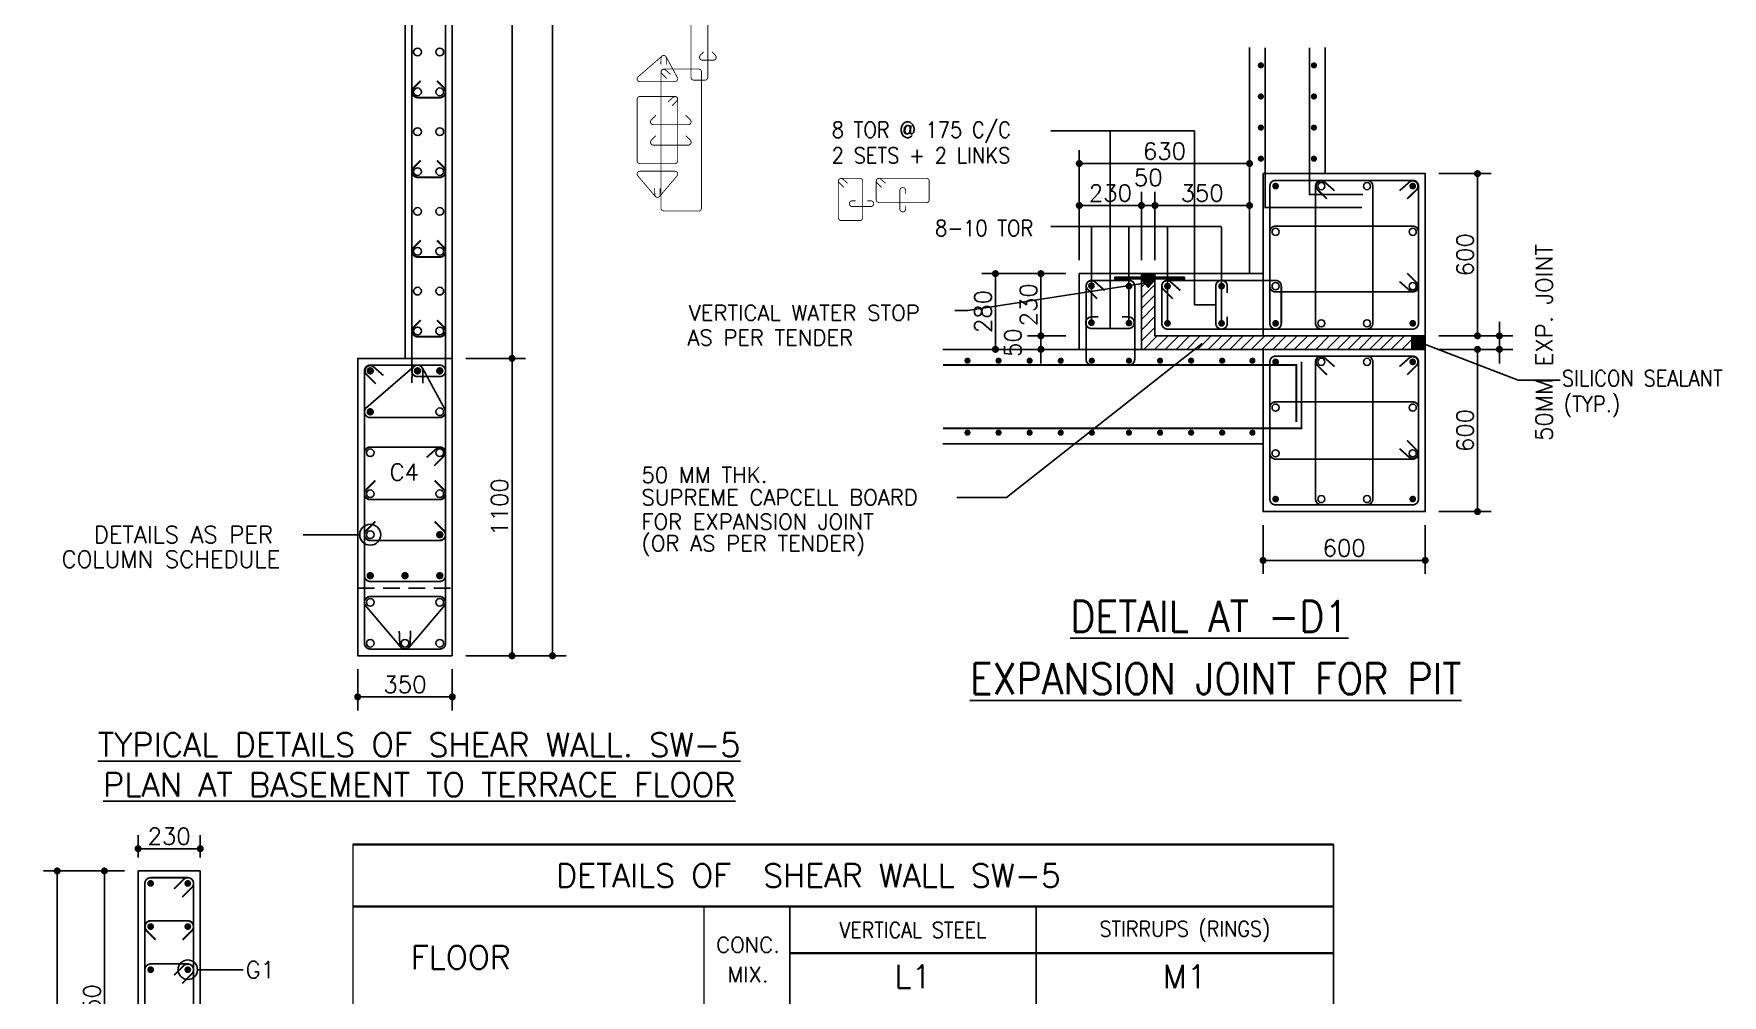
# Model space of a CAD drawing. Extents: x -200722 to 834823, y -494970 to 88783.
# Drawn here: x 248993 to 273983, y -146853 to -132631 of the extents above; entities that cross this region are included whole.
import ezdxf
from ezdxf.enums import TextEntityAlignment as Align

# ---------------------------------------------------------------- set-up
doc = ezdxf.new("R2010")
doc.units = 0
doc.header["$LTSCALE"] = 100
doc.header["$MEASUREMENT"] = 0
doc.header["$PDMODE"] = 34
doc.linetypes.add('HIDDEN', pattern=[0.375, 0.25, -0.125])
doc.linetypes.add('HIDDEN2', pattern=[0.1875, 0.125, -0.0625])
doc.layers.get('0').update_dxf_attribs({"linetype": 'CONTINUOUS'})
doc.layers.get('DEFPOINTS').update_dxf_attribs({"linetype": 'CONTINUOUS'})
for name, color, linetype in [('BEAM', 4, 'CONTINUOUS'), ('BEAMS', 4, 'HIDDEN2'), ('COL. SHED. STEEL.', 6, 'CONTINUOUS'), ('column', 240, 'CONTINUOUS'), ('F_FTG1', 11, 'CONTINUOUS'), ('NOTES100', 4, 'CONTINUOUS'), ('STEEL', 6, 'CONTINUOUS'), ('TEXT', 2, 'CONTINUOUS')]:
    doc.layers.add(name, color=color, linetype=linetype)
doc.layers.add('g-dim', color=6, linetype='CONTINUOUS', lineweight=9)
doc.styles.add('ROMANS', font='romans.shx')
doc.styles.get("Standard").update_dxf_attribs({"font": 'simplex.shx'})
doc.dimstyles.new('STANDARD$0', dxfattribs={"dimtxt": 2.5, "dimasz": 2.5, "dimexe": 2, "dimexo": 0.7, "dimgap": 0.9, "dimtad": 1, "dimdec": 0, "dimdsep": 46, "dimtxsty": 'ROMANS', "dimcen": 0.09, "dimclrd": 4, "dimclre": 4, "dimclrt": 3, "dimadec": 0, "dimazin": 0, "dimtfac": 1, "dimtdec": 0, "dimtmove": 0, "dimatfit": 3, "dimfxl": 1, "dimtolj": 1, "dimtzin": 0, "dimarcsym": 0})

# ---------------------------------------------------------------- blocks, each defined once
blk = doc.blocks.new('DOT')
at = {"color": 0, "linetype": 'ByBlock'}
blk.add_line((-0.5, 0), (-1, 0), dxfattribs=at)
at = {"color": 0, "linetype": 'ByBlock', "const_width": 0.5}
blk.add_lwpolyline([(-0.25, 0, 1), (0.25, 0, 1)], format="xyb", close=True, dxfattribs=at)
blk = doc.blocks.new('*D114')
at = {"layer": 'BEAM', "color": 0, "lineweight": -2, "transparency": 16777216}
for p, q in [((250337, -145015), (249838, -145015)), ((250038, -145119), (250038, -149111)), ((250337, -149215), (249838, -149215))]:
    blk.add_line(p, q, dxfattribs=at)
at = {"layer": 'DEFPOINTS', "color": 0, "lineweight": -3, "transparency": 16777216}
for p in [(250537, -145015, 3448), (250038, -149215), (250537, -149215)]:
    blk.add_point(p, dxfattribs=at)
at = {"layer": 'BEAM', "color": 0, "lineweight": -2, "transparency": 16777216, "xscale": 104, "yscale": 104, "zscale": 104}
for p, rotation in [((250038, -145015), 90), ((250038, -149215), 270)]:
    blk.add_blockref('DOT', p, dxfattribs=dict(at, rotation=rotation))
at = {"layer": 'BEAM', "color": 0, "transparency": 16777216, "insert": (249854, -147115), "char_height": 248, "attachment_point": 5, "rotation": 90}
blk.add_mtext('\\A1;1050', dxfattribs=at)
blk = doc.blocks.new('_DOT')
at = {"color": 0, "linetype": 'ByBlock'}
blk.add_line((-0.5, 0), (-1, 0), dxfattribs=at)
at = {"color": 0, "linetype": 'ByBlock', "const_width": 0.5}
blk.add_lwpolyline([(-0.25, 0, 1), (0.25, 0, 1)], format="xyb", close=True, dxfattribs=at)
blk = doc.blocks.new('*D116')
at = {"layer": 'BEAM', "color": 0, "lineweight": -2, "transparency": 16777216}
for p, q in [((250337, -145015), (249139, -145015)), ((249339, -165731), (249339, -145119)), ((250337, -165835), (249139, -165835))]:
    blk.add_line(p, q, dxfattribs=at)
at = {"layer": 'DEFPOINTS', "color": 0, "lineweight": -3, "transparency": 16777216}
for p in [(249339, -145015), (250537, -145015), (250537, -165835, 3448)]:
    blk.add_point(p, dxfattribs=at)
at = {"layer": 'BEAM', "color": 0, "lineweight": -2, "transparency": 16777216, "xscale": 104, "yscale": 104, "zscale": 104}
for p, rotation in [((249339, -145015), 90), ((249339, -165835), 270)]:
    blk.add_blockref('DOT', p, dxfattribs=dict(at, rotation=rotation))
at = {"layer": 'BEAM', "color": 0, "transparency": 16777216, "insert": (249155, -155425), "char_height": 248, "attachment_point": 5, "rotation": 90}
blk.add_mtext('\\A1;5205', dxfattribs=at)
blk = doc.blocks.new('*D117')
at = {"layer": 'BEAM', "color": 0, "lineweight": -2, "transparency": 16777216}
for p, q in [((255387, -137432), (256271, -137432)), ((256071, -141728), (256071, -137536)), ((255387, -141832), (256271, -141832))]:
    blk.add_line(p, q, dxfattribs=at)
at = {"layer": 'DEFPOINTS', "color": 0, "lineweight": -3, "transparency": 16777216}
for p in [(255187, -137432), (256071, -137432), (255187, -141832)]:
    blk.add_point(p, dxfattribs=at)
at = {"layer": 'BEAM', "color": 0, "lineweight": -2, "transparency": 16777216, "xscale": 104, "yscale": 104, "zscale": 104}
for p, rotation in [((256071, -137432), 90), ((256071, -141832), 270)]:
    blk.add_blockref('DOT', p, dxfattribs=dict(at, rotation=rotation))
at = {"layer": 'BEAM', "color": 0, "transparency": 16777216, "insert": (255887, -139632), "char_height": 248, "attachment_point": 5, "rotation": 90}
blk.add_mtext('\\A1;1100', dxfattribs=at)
blk = doc.blocks.new('*D118')
at = {"layer": 'BEAM', "color": 0, "lineweight": -2, "transparency": 16777216}
for p, q in [((253787, -142032), (253787, -142640)), ((255187, -142032), (255187, -142640)), ((253891, -142440), (255083, -142440))]:
    blk.add_line(p, q, dxfattribs=at)
at = {"layer": 'DEFPOINTS', "color": 0, "lineweight": -3, "transparency": 16777216}
for p in [(253787, -141832), (255187, -141832), (255187, -142440)]:
    blk.add_point(p, dxfattribs=at)
at = {"layer": 'BEAM', "color": 0, "lineweight": -2, "transparency": 16777216, "xscale": 104, "yscale": 104, "zscale": 104, "rotation": 180}
blk.add_blockref('DOT', (253787, -142440), dxfattribs=at)
at = {"layer": 'BEAM', "color": 0, "lineweight": -2, "transparency": 16777216, "xscale": 104, "yscale": 104, "zscale": 104}
blk.add_blockref('DOT', (255187, -142440), dxfattribs=at)
at = {"layer": 'BEAM', "color": 0, "transparency": 16777216, "insert": (254487, -142256), "char_height": 248, "attachment_point": 5}
blk.add_mtext('\\A1;350', dxfattribs=at)
blk = doc.blocks.new('*D119')
at = {"layer": 'BEAM', "color": 0, "lineweight": -2, "transparency": 16777216}
for p, q in [((255387, -122472), (256271, -122472)), ((256071, -122576), (256071, -137328)), ((255387, -137432), (256271, -137432))]:
    blk.add_line(p, q, dxfattribs=at)
at = {"layer": 'DEFPOINTS', "color": 0, "lineweight": -3, "transparency": 16777216}
for p in [(255187, -122472), (255187, -137432), (256071, -137432)]:
    blk.add_point(p, dxfattribs=at)
at = {"layer": 'BEAM', "color": 0, "lineweight": -2, "transparency": 16777216, "xscale": 104, "yscale": 104, "zscale": 104}
for p, rotation in [((256071, -122472), 90), ((256071, -137432), 270)]:
    blk.add_blockref('DOT', p, dxfattribs=dict(at, rotation=rotation))
at = {"layer": 'BEAM', "color": 0, "transparency": 16777216, "insert": (255887, -129952), "char_height": 248, "attachment_point": 5, "rotation": 90}
blk.add_mtext('\\A1;3740', dxfattribs=at)
blk = doc.blocks.new('*D122')
at = {"layer": 'BEAM', "color": 0, "lineweight": -2, "transparency": 16777216}
for p, q in [((255387, -121072), (256870, -121072)), ((256670, -141728), (256670, -121176)), ((255387, -141832), (256870, -141832))]:
    blk.add_line(p, q, dxfattribs=at)
at = {"layer": 'DEFPOINTS', "color": 0, "lineweight": -3, "transparency": 16777216}
for p in [(255187, -121072), (256670, -121072), (255187, -141832)]:
    blk.add_point(p, dxfattribs=at)
at = {"layer": 'BEAM', "color": 0, "lineweight": -2, "transparency": 16777216, "xscale": 104, "yscale": 104, "zscale": 104}
for p, rotation in [((256670, -121072), 90), ((256670, -141832), 270)]:
    blk.add_blockref('DOT', p, dxfattribs=dict(at, rotation=rotation))
at = {"layer": 'BEAM', "color": 0, "transparency": 16777216, "insert": (256486, -131452), "char_height": 248, "attachment_point": 5, "rotation": 90}
blk.add_mtext('\\A1;5190', dxfattribs=at)
blk = doc.blocks.new('*D123')
at = {"layer": 'BEAM', "color": 0, "lineweight": -2, "transparency": 16777216}
for p, q in [((250537, -144815), (250537, -144486)), ((251353, -144686), (250641, -144686)), ((251457, -144815), (251457, -144486))]:
    blk.add_line(p, q, dxfattribs=at)
at = {"layer": 'DEFPOINTS', "color": 0, "lineweight": -3, "transparency": 16777216}
for p in [(250537, -144686), (250537, -145015, 3448), (251457, -145015)]:
    blk.add_point(p, dxfattribs=at)
at = {"layer": 'BEAM', "color": 0, "lineweight": -2, "transparency": 16777216, "xscale": 104, "yscale": 104, "zscale": 104, "rotation": 180}
blk.add_blockref('DOT', (250537, -144686), dxfattribs=at)
at = {"layer": 'BEAM', "color": 0, "lineweight": -2, "transparency": 16777216, "xscale": 104, "yscale": 104, "zscale": 104}
blk.add_blockref('DOT', (251457, -144686), dxfattribs=at)
at = {"layer": 'BEAM', "color": 0, "transparency": 16777216, "insert": (250997, -144502), "char_height": 248, "attachment_point": 5}
blk.add_mtext('\\A1;230', dxfattribs=at)
blk = doc.blocks.new('*D1310')
at = {"layer": 'BEAM', "color": 0, "lineweight": -2, "transparency": 16777216}
for p, q in [((269787, -137299), (270561, -137299)), ((270361, -139595), (270361, -137403)), ((269787, -139699), (270561, -139699))]:
    blk.add_line(p, q, dxfattribs=at)
at = {"layer": 'DEFPOINTS', "color": 0, "lineweight": -3, "transparency": 16777216}
for p in [(269587, -137299, 7447), (270361, -137299), (269587, -139699, 7447)]:
    blk.add_point(p, dxfattribs=at)
at = {"layer": 'BEAM', "color": 0, "lineweight": -2, "transparency": 16777216, "xscale": 104, "yscale": 104, "zscale": 104}
for p, rotation in [((270361, -137299), 90), ((270361, -139699), 270)]:
    blk.add_blockref('DOT', p, dxfattribs=dict(at, rotation=rotation))
at = {"layer": 'BEAM', "color": 0, "transparency": 16777216, "insert": (270177, -138499), "char_height": 248, "attachment_point": 5, "rotation": 90}
blk.add_mtext('\\A1;600', dxfattribs=at)
blk = doc.blocks.new('*D1311')
at = {"layer": 'BEAM', "color": 0, "lineweight": -2, "transparency": 16777216}
for p, q in [((269787, -134699), (270561, -134699)), ((270361, -136995), (270361, -134803)), ((269787, -137099), (270561, -137099))]:
    blk.add_line(p, q, dxfattribs=at)
at = {"layer": 'DEFPOINTS', "color": 0, "lineweight": -3, "transparency": 16777216}
for p in [(269587, -134699, 7447), (270361, -134699), (269587, -137099, 7447)]:
    blk.add_point(p, dxfattribs=at)
at = {"layer": 'BEAM', "color": 0, "lineweight": -2, "transparency": 16777216, "xscale": 104, "yscale": 104, "zscale": 104}
for p, rotation in [((270361, -134699), 90), ((270361, -137099), 270)]:
    blk.add_blockref('DOT', p, dxfattribs=dict(at, rotation=rotation))
at = {"layer": 'BEAM', "color": 0, "transparency": 16777216, "insert": (270177, -135899), "char_height": 248, "attachment_point": 5, "rotation": 90}
blk.add_mtext('\\A1;600', dxfattribs=at)
blk = doc.blocks.new('*D1312')
at = {"layer": 'BEAM', "color": 0, "lineweight": -2, "transparency": 16777216}
for p, q in [((270685, -136995), (270685, -136891)), ((269787, -137099), (270885, -137099)), ((270685, -137299), (270685, -137099)), ((269787, -137299), (270885, -137299)), ((270685, -137403), (270685, -137507))]:
    blk.add_line(p, q, dxfattribs=at)
at = {"layer": 'DEFPOINTS', "color": 0, "lineweight": -3, "transparency": 16777216}
for p in [(269587, -137099, 7447), (270685, -137099), (269587, -137299, 7447)]:
    blk.add_point(p, dxfattribs=at)
at = {"layer": 'BEAM', "color": 0, "lineweight": -2, "transparency": 16777216, "xscale": 104, "yscale": 104, "zscale": 104}
for p, rotation in [((270685, -137099), 270), ((270685, -137299), 90)]:
    blk.add_blockref('DOT', p, dxfattribs=dict(at, rotation=rotation))
at = {"layer": 'BEAM', "color": 0, "transparency": 16777216, "insert": (271347, -137199), "char_height": 248, "attachment_point": 5, "rotation": 90}
blk.add_mtext('\\A1;50MM EXP. JOINT', dxfattribs=at)
blk = doc.blocks.new('*D1313')
at = {"layer": 'BEAM', "color": 0, "lineweight": -2, "transparency": 16777216}
for p, q in [((267187, -139899), (267187, -140621)), ((269587, -139899), (269587, -140621)), ((269483, -140421), (267291, -140421))]:
    blk.add_line(p, q, dxfattribs=at)
at = {"layer": 'DEFPOINTS', "color": 0, "lineweight": -3, "transparency": 16777216}
for p in [(267187, -139699, 7447), (269587, -139699, 7447), (267187, -140421)]:
    blk.add_point(p, dxfattribs=at)
at = {"layer": 'BEAM', "color": 0, "lineweight": -2, "transparency": 16777216, "xscale": 104, "yscale": 104, "zscale": 104, "rotation": 180}
blk.add_blockref('DOT', (267187, -140421), dxfattribs=at)
at = {"layer": 'BEAM', "color": 0, "lineweight": -2, "transparency": 16777216, "xscale": 104, "yscale": 104, "zscale": 104}
blk.add_blockref('DOT', (269587, -140421), dxfattribs=at)
at = {"layer": 'BEAM', "color": 0, "transparency": 16777216, "insert": (268387, -140237), "char_height": 248, "attachment_point": 5}
blk.add_mtext('\\A1;600', dxfattribs=at)
blk = doc.blocks.new('*D1971')
at = {"layer": 'BEAM', "color": 0, "lineweight": -2, "transparency": 16777216}
for p, q in [((265283, -135171), (265179, -135171)), ((265387, -135979), (265387, -134971)), ((265587, -135171), (265387, -135171)), ((265587, -135979), (265587, -134971)), ((265691, -135171), (265795, -135171))]:
    blk.add_line(p, q, dxfattribs=at)
at = {"layer": 'DEFPOINTS', "color": 0, "lineweight": -3, "transparency": 16777216}
for p in [(265387, -135171), (265387, -136179, 7447), (265587, -136179, 7447)]:
    blk.add_point(p, dxfattribs=at)
at = {"layer": 'BEAM', "color": 0, "lineweight": -2, "transparency": 16777216, "xscale": 104, "yscale": 104, "zscale": 104}
blk.add_blockref('DOT', (265387, -135171), dxfattribs=at)
at = {"layer": 'BEAM', "color": 0, "lineweight": -2, "transparency": 16777216, "xscale": 104, "yscale": 104, "zscale": 104, "rotation": 180}
blk.add_blockref('DOT', (265587, -135171), dxfattribs=at)
at = {"layer": 'BEAM', "color": 0, "transparency": 16777216, "insert": (265487, -134757), "char_height": 248, "attachment_point": 5}
blk.add_mtext('\\A1;50', dxfattribs=at)
blk = doc.blocks.new('*D1972')
at = {"layer": 'BEAM', "color": 0, "lineweight": -2, "transparency": 16777216}
for p, q in [((264467, -135979), (264467, -134971)), ((265283, -135171), (264571, -135171)), ((265387, -135979), (265387, -134971))]:
    blk.add_line(p, q, dxfattribs=at)
at = {"layer": 'DEFPOINTS', "color": 0, "lineweight": -3, "transparency": 16777216}
for p in [(264467, -135171), (264467, -136179, 7447), (265387, -136179, 7447)]:
    blk.add_point(p, dxfattribs=at)
at = {"layer": 'BEAM', "color": 0, "lineweight": -2, "transparency": 16777216, "xscale": 104, "yscale": 104, "zscale": 104, "rotation": 180}
blk.add_blockref('DOT', (264467, -135171), dxfattribs=at)
at = {"layer": 'BEAM', "color": 0, "lineweight": -2, "transparency": 16777216, "xscale": 104, "yscale": 104, "zscale": 104}
blk.add_blockref('DOT', (265387, -135171), dxfattribs=at)
at = {"layer": 'BEAM', "color": 0, "transparency": 16777216, "insert": (264927, -134987), "char_height": 248, "attachment_point": 5}
blk.add_mtext('\\A1;230', dxfattribs=at)
blk = doc.blocks.new('*D1973')
at = {"layer": 'BEAM', "color": 0, "lineweight": -2, "transparency": 16777216}
for p, q in [((265587, -135979), (265587, -134971)), ((265691, -135171), (266883, -135171)), ((266987, -135979), (266987, -134971))]:
    blk.add_line(p, q, dxfattribs=at)
at = {"layer": 'DEFPOINTS', "color": 0, "lineweight": -3, "transparency": 16777216}
for p in [(266987, -135171), (265587, -136179, 14893), (266987, -136179, 8377)]:
    blk.add_point(p, dxfattribs=at)
at = {"layer": 'BEAM', "color": 0, "lineweight": -2, "transparency": 16777216, "xscale": 104, "yscale": 104, "zscale": 104, "rotation": 180}
blk.add_blockref('DOT', (265587, -135171), dxfattribs=at)
at = {"layer": 'BEAM', "color": 0, "lineweight": -2, "transparency": 16777216, "xscale": 104, "yscale": 104, "zscale": 104}
blk.add_blockref('DOT', (266987, -135171), dxfattribs=at)
at = {"layer": 'BEAM', "color": 0, "transparency": 16777216, "insert": (266287, -134987), "char_height": 248, "attachment_point": 5}
blk.add_mtext('\\A1;350', dxfattribs=at)
blk = doc.blocks.new('*D1974')
at = {"layer": 'BEAM', "color": 0, "lineweight": -2, "transparency": 16777216}
for p, q in [((264267, -136179), (263699, -136179)), ((263899, -136995), (263899, -136283)), ((264267, -137099), (263699, -137099))]:
    blk.add_line(p, q, dxfattribs=at)
at = {"layer": 'DEFPOINTS', "color": 0, "lineweight": -3, "transparency": 16777216}
for p in [(263899, -136179), (264467, -136179, 7447), (264467, -137099)]:
    blk.add_point(p, dxfattribs=at)
at = {"layer": 'BEAM', "color": 0, "lineweight": -2, "transparency": 16777216, "xscale": 104, "yscale": 104, "zscale": 104}
for p, rotation in [((263899, -136179), 90), ((263899, -137099), 270)]:
    blk.add_blockref('DOT', p, dxfattribs=dict(at, rotation=rotation))
at = {"layer": 'BEAM', "color": 0, "transparency": 16777216, "insert": (263715, -136639), "char_height": 248, "attachment_point": 5, "rotation": 90}
blk.add_mtext('\\A1;230', dxfattribs=at)
blk = doc.blocks.new('*D1985')
at = {"layer": 'BEAM', "color": 0, "lineweight": -2, "transparency": 16777216}
for p, q in [((263899, -136995), (263899, -136891)), ((264267, -137099), (263699, -137099)), ((263899, -137099), (263899, -137299)), ((264267, -137299), (263699, -137299)), ((263899, -137403), (263899, -137507))]:
    blk.add_line(p, q, dxfattribs=at)
at = {"layer": 'DEFPOINTS', "color": 0, "lineweight": -3, "transparency": 16777216}
for p in [(264467, -137099, 7447), (263899, -137299), (264467, -137299, 7447)]:
    blk.add_point(p, dxfattribs=at)
at = {"layer": 'BEAM', "color": 0, "lineweight": -2, "transparency": 16777216, "xscale": 104, "yscale": 104, "zscale": 104}
for p, rotation in [((263899, -137099), 270), ((263899, -137299), 90)]:
    blk.add_blockref('DOT', p, dxfattribs=dict(at, rotation=rotation))
at = {"layer": 'BEAM', "color": 0, "transparency": 16777216, "insert": (263485, -137199), "char_height": 248, "attachment_point": 5, "rotation": 90}
blk.add_mtext('\\A1;50', dxfattribs=at)
blk = doc.blocks.new('*D1986')
at = {"layer": 'BEAM', "color": 0, "lineweight": -2, "transparency": 16777216}
for p, q in [((264267, -136179), (263026, -136179)), ((263226, -137195), (263226, -136283)), ((264267, -137299), (263026, -137299))]:
    blk.add_line(p, q, dxfattribs=at)
at = {"layer": 'DEFPOINTS', "color": 0, "lineweight": -3, "transparency": 16777216}
for p in [(263226, -136179), (264467, -136179, 14893), (264467, -137299, 7447)]:
    blk.add_point(p, dxfattribs=at)
at = {"layer": 'BEAM', "color": 0, "lineweight": -2, "transparency": 16777216, "xscale": 104, "yscale": 104, "zscale": 104}
for p, rotation in [((263226, -136179), 90), ((263226, -137299), 270)]:
    blk.add_blockref('DOT', p, dxfattribs=dict(at, rotation=rotation))
at = {"layer": 'BEAM', "color": 0, "transparency": 16777216, "insert": (263042, -136739), "char_height": 248, "attachment_point": 5, "rotation": 90}
blk.add_mtext('\\A1;280', dxfattribs=at)
blk = doc.blocks.new('*D1987')
at = {"layer": 'BEAM', "color": 0, "lineweight": -2, "transparency": 16777216}
for p, q in [((264467, -135059), (264467, -134350)), ((266987, -135059), (266987, -134350)), ((264571, -134550), (266883, -134550))]:
    blk.add_line(p, q, dxfattribs=at)
at = {"layer": 'DEFPOINTS', "color": 0, "lineweight": -3, "transparency": 16777216}
for p in [(266987, -134550), (264467, -135259, 7447), (266987, -135259)]:
    blk.add_point(p, dxfattribs=at)
at = {"layer": 'BEAM', "color": 0, "lineweight": -2, "transparency": 16777216, "xscale": 104, "yscale": 104, "zscale": 104, "rotation": 180}
blk.add_blockref('DOT', (264467, -134550), dxfattribs=at)
at = {"layer": 'BEAM', "color": 0, "lineweight": -2, "transparency": 16777216, "xscale": 104, "yscale": 104, "zscale": 104}
blk.add_blockref('DOT', (266987, -134550), dxfattribs=at)
at = {"layer": 'BEAM', "color": 0, "transparency": 16777216, "insert": (265727, -134366), "char_height": 248, "attachment_point": 5}
blk.add_mtext('\\A1;630', dxfattribs=at)

msp = doc.modelspace()

# ---------------------------------------------------------------- hatches: boundary and pattern name
at = {"layer": 'BEAMS', "linetype": 'Continuous', "true_color": 0x000000}
for points in [[(265387.4, -136179.1), (265387.4, -136232.4), (265487, -136349.8), (265587.4, -136232.4), (265587.4, -136179.1)], [(269387.4, -137099.1), (269387.4, -137299.1), (269587.4, -137299.1), (269587.4, -137099.1)]]:
    msp.add_hatch(color=18, dxfattribs=at).paths.add_polyline_path(points)
at = {"layer": 'BEAMS', "linetype": 'Continuous'}
h = msp.add_hatch(dxfattribs=at)
h.set_pattern_fill('ANSI31', color=8, scale=900, style=0)
h.set_pattern_definition([(45, (135697.47, 91427.23), (-79.549513, 79.549513), [])])
h.paths.add_polyline_path([(269387.4, -137299.1), (269387.4, -137099.1), (267187.4, -137099.1), (265587.4, -137099.1), (265587.4, -136265.5), (265487.4, -136379.1), (265387.4, -136265.1), (265387.4, -137299.1), (267187.4, -137299.1)])

# ---------------------------------------------------------------- linework, layer by layer
at = {"color": 1, "lineweight": -3, "ltscale": 0.4}
for p, q in [((265587.4, -136179.1, 7446.6), (265387.4, -136179.1, 7446.6)), ((269387.4, -137099.1), (269387.4, -137299.1)), ((269587.4, -137099.1), (269587.4, -137299.1))]:
    msp.add_line(p, q, dxfattribs=at)
at = {"color": 0, "linetype": 'HIDDEN', "ltscale": 10}
msp.add_line((253787.3, -140832), (255187.3, -140832), dxfattribs=at)
at = {"color": 18, "lineweight": 20, "true_color": 0x000000}
for p, q in [((253713.8, -144623.3), (253713.8, -152315.8)), ((258911.5, -145543.3), (258911.5, -152315.8))]:
    msp.add_line(p, q, dxfattribs=at)
at = {"color": 18, "lineweight": 35, "true_color": 0x000000}
for p, q in [((253713.8, -144623.3), (268231.1, -144623.3)), ((253713.8, -145543.3), (268231.1, -145543.3)), ((260181.1, -146233.3), (268231.1, -146233.3))]:
    msp.add_line(p, q, dxfattribs=at)
at = {"color": 18, "true_color": 0x000000}
for p, q in [((268231.1, -144623.3), (268231.1, -152315.8)), ((260181.1, -145543.3), (260181.1, -152315.8)), ((263831.1, -145543.3), (263831.1, -152315.8))]:
    msp.add_line(p, q, dxfattribs=at)
at = {"layer": 'BEAM', "color": 18, "true_color": 0x000000}
msp.add_lwpolyline([(251457.4, -145014.7), (250537.4, -145014.7), (250537.4, -165834.7), (251457.4, -165834.7), (251457.4, -145014.7)], dxfattribs=at)
at = {"layer": 'COL. SHED. STEEL.', "color": 140, "linetype": 'Continuous'}
for points, const_width in [([(258281.1, -132969.3), (257932.1, -133271, 0.6217139), (257965.8, -133339.4), (258480.8, -133339.4, 0.6217139), (258514.5, -133271), (258350.5, -132969.3, 0.5176004)], 12.5), ([(258189.6, -135034.7), (257932.1, -134731.7, -0.6217139), (257965.8, -134663.4), (258480.8, -134663.4, -0.6217139), (258514.5, -134731.7), (258257, -135034.7, -0.4933715)], 12.5), ([(254602.9, -137567.9), (253904.9, -138171.3, 0.6217139), (253972.3, -138308), (255002.2, -138308, 0.6217139), (255069.6, -138171.3), (254741.7, -137567.9, 0.5176004)], 25), ([(254419.8, -141698.6), (253904.9, -141092.7, -0.6217139), (253972.3, -140956), (255002.2, -140956, -0.6217139), (255069.6, -141092.7), (254554.7, -141698.6, -0.4933715)], 25), ([(251272.4, -146391.4), (250722.4, -146391.4, 0.4142136), (250637.4, -146476.4), (250637.4, -147753, 0.4142136), (250722.4, -147838), (251272.4, -147838, 0.4142136), (251357.4, -147753), (251357.4, -146476.4, 0.4142136)], 25)]:
    msp.add_lwpolyline(points, format="xyb", close=True, dxfattribs=dict(at, const_width=const_width))
for points, const_width in [([(258356.1, -133086), (258354.3, -132986.1, 0.9275277), (258277.2, -132988.2), (258273.1, -133084.6)], 12.5), ([(258263.6, -134916.7), (258261.8, -135016.6, -0.9275277), (258184.7, -135014.5), (258180.6, -134918.1)], 12.5), ([(254752.8, -137801.3), (254749.2, -137601.4, 0.9275277), (254595, -137605.6), (254586.9, -137798.5)], 25), ([(254567.8, -141462.6), (254564.2, -141662.5, -0.9275277), (254410, -141658.3), (254401.9, -141465.5)], 25), ([(251070.2, -146558.8), (251218.1, -146410.9, -0.9104106), (251337.8, -146530.6), (251189.9, -146678.5)], 25)]:
    msp.add_lwpolyline(points, format="xyb", dxfattribs=dict(at, const_width=const_width))
at = {"layer": 'COL. SHED. STEEL.', "color": 62, "linetype": 'Continuous', "const_width": 25}
msp.add_lwpolyline([(251272.4, -145114.7), (250722.4, -145114.7, 0.4142136), (250637.4, -145199.7), (250637.4, -165649.7, 0.4142137), (250722.4, -165734.7), (251272.4, -165734.7, 0.4142134), (251357.4, -165649.7), (251357.4, -145199.7, 0.4142136)], format="xyb", close=True, dxfattribs=at)
at = {"layer": 'COL. SHED. STEEL.', "color": 18, "linetype": 'Continuous', "true_color": 0x000000}
for points, const_width in [([(250722.4, -145114.7), (251272.4, -145114.7, -0.4142136), (251357.4, -145199.7), (251357.4, -149029.7, -0.4142136), (251272.4, -149114.7), (250722.4, -149114.7, -0.4142136), (250637.4, -149029.7), (250637.4, -145199.7, -0.4142136)], 25), ([(250747.4, -145199.7, -1), (250697.4, -145199.7, -1)], 50), ([(251247.4, -145199.7, 1), (251297.4, -145199.7, 1)], 50), ([(250747.4, -145838, -1), (250697.4, -145838, -1)], 50), ([(251247.4, -145838, 1), (251297.4, -145838, 1)], 50), ([(250747.4, -146476.4, -1), (250697.4, -146476.4, -1)], 50), ([(251247.4, -146476.4, 1), (251297.4, -146476.4, 1)], 50)]:
    msp.add_lwpolyline(points, format="xyb", close=True, dxfattribs=dict(at, const_width=const_width))
at = {"layer": 'COL. SHED. STEEL.', "color": 62, "linetype": 'Continuous', "const_width": 25}
msp.add_lwpolyline([(251070.2, -145282.1), (251218.1, -145134.2, -0.9104106), (251337.8, -145253.9), (251189.9, -145401.8)], format="xyb", dxfattribs=at)
at = {"layer": 'column', "color": 4, "linetype": 'Continuous'}
for points in [[(255187.3, -122471.9), (254487.3, -122471.9), (254487.3, -137432), (255187.3, -137432)], [(255187.3, -141832), (253787.3, -141832), (253787.3, -137432), (255187.3, -137432)]]:
    msp.add_lwpolyline(points, close=True, dxfattribs=at)
at = {"layer": 'F_FTG1', "color": 18, "ltscale": 0.4, "true_color": 0x000000}
for points in [[(266987.4, -136179.1), (266987.4, -132835.5)], [(268107.4, -132835.5), (268107.4, -134699.1), (267187.4, -134699.1)], [(267187.4, -134699.1), (269587.4, -134699.1), (269587.4, -137099.1), (267187.4, -137099.1), (267187.4, -134699.1)], [(267187.4, -137099.1), (265587.4, -137099.1), (265587.4, -136179.1), (267187.4, -136179.1), (267187.4, -137099.1)], [(262448.5, -138699.1), (267187.4, -138699.1), (267187.4, -137299.1), (262448.5, -137299.1)], [(267187.4, -137299.1), (269587.4, -137299.1), (269587.4, -139699.1), (267187.4, -139699.1), (267187.4, -137299.1)]]:
    msp.add_lwpolyline(points, dxfattribs=at)
at = {"layer": 'F_FTG1', "color": 18, "ltscale": 0.4, "true_color": 0x000000, "elevation": 7446.6}
msp.add_lwpolyline([(265387.4, -136179.1), (264467.4, -136179.1), (264467.4, -137299.1), (265387.4, -137299.1)], close=True, dxfattribs=at)
at = {"layer": 'g-dim', "color": 62, "lineweight": -2}
for points, const_width in [([(255002.3, -122201.9), (254672.3, -122201.9, 0.4142136), (254587.3, -122286.9), (254587.3, -137617, 0.4142136), (254672.3, -137702), (255002.3, -137702, 0.4142136), (255087.3, -137617), (255087.3, -122286.9, 0.4142136)], 25), ([(258927.3, -125565.9), (258762.3, -125565.9, 0.4142136), (258719.8, -125608.4), (258719.8, -133273.5, 0.4142136), (258762.3, -133316), (258927.3, -133316, 0.4142136), (258969.8, -133273.5), (258969.8, -125608.4, 0.4142136)], 12.5), ([(257965.8, -133557.4), (258480.8, -133557.4, -0.4142136), (258523.3, -133599.9), (258523.3, -134508.9, -0.4142136), (258480.8, -134551.4), (257965.8, -134551.4, -0.4142136), (257923.3, -134508.9), (257923.3, -133599.9, -0.4142136)], 12.5), ([(253972.3, -138744), (255002.3, -138744, -0.4142136), (255087.3, -138829), (255087.3, -140647, -0.4142136), (255002.3, -140732), (253972.3, -140732, -0.4142136), (253887.3, -140647), (253887.3, -138829, -0.4142136)], 25)]:
    msp.add_lwpolyline(points, format="xyb", close=True, dxfattribs=dict(at, const_width=const_width))
for points, const_width in [([(258439.2, -133695.3), (258510.2, -133625, 0.9275277), (258455.4, -133570.6), (258382.9, -133634.3)], 12.5), ([(254919.1, -139019.8), (255061.2, -138879.2, 0.9275277), (254951.6, -138770.5), (254806.5, -138897.9)], 25)]:
    msp.add_lwpolyline(points, format="xyb", dxfattribs=dict(at, const_width=const_width))
at = {"layer": 'NOTES100', "color": 18, "true_color": 0x000000, "elevation": 7446.6}
msp.add_lwpolyline([(266026.5, -136232.4), (265587.4, -136232.4), (265487, -136349.8), (265387.4, -136232.4), (264992.7, -136232.4), (264992.7, -136257.4), (265380.6, -136257.4), (265487.4, -136379.1), (265594.6, -136257.4), (266026.5, -136257.4), (266026.5, -136232.4)], dxfattribs=at)
at = {"layer": 'STEEL', "color": 140}
for points, const_width in [([(258909.4, -132897.8), (258858.6, -132948.6, 0.6681786), (258888.7, -133021.2), (259050.9, -133021.2, 0.6681786), (259081, -132948.6), (259030.2, -132897.8)], 14), ([(254719.2, -133327.9), (254617.7, -133429.5, 0.6681786), (254677.8, -133574.6), (255002.3, -133574.6, 0.6681786), (255062.4, -133429.5), (254960.8, -133327.9)], 28), ([(254719.2, -134507.2), (254617.7, -134608.8, 0.6681786), (254677.8, -134753.9), (255002.3, -134753.9, 0.6681786), (255062.4, -134608.8), (254960.8, -134507.2)], 28), ([(254719.2, -135686.4), (254617.7, -135788, 0.6681786), (254677.8, -135933.1), (255002.3, -135933.1, 0.6681786), (255062.4, -135788), (254960.8, -135686.4)], 28), ([(254719.2, -136865.7), (254617.7, -136967.3, 0.6681786), (254677.8, -137112.4), (255002.3, -137112.4, 0.6681786), (255062.4, -136967.3), (254960.8, -136865.7)], 28)]:
    msp.add_lwpolyline(points, format="xyb", dxfattribs=dict(at, const_width=const_width))
at = {"layer": 'STEEL', "color": 18, "true_color": 0x000000, "const_width": 25.4}
for points in [[(267219, -132835.5), (267219, -135202.5), (268650.2, -135202.5)], [(267875.8, -132835.5), (267875.8, -135008.3), (268668.4, -135008.3)], [(262448.5, -138467.5), (267758.1, -138467.5), (267758.1, -137478.7)], [(262448.5, -137530.7), (267679.3, -137530.7), (267679.3, -138372.6)]]:
    msp.add_lwpolyline(points, dxfattribs=at)
at = {"layer": 'STEEL', "color": 18, "true_color": 0x000000}
for points, const_width in [([(258317.8, -135252.3), (258832.8, -135252.3, 0.4142136), (258875.3, -135209.8), (258875.3, -133194.8, 0.4142136), (258832.8, -133152.3), (258317.8, -133152.3, 0.4142136), (258275.3, -133194.8), (258275.3, -135209.8, 0.4142136)], 12.5), ([(267177.7, -133098.1, 1), (267131.9, -133098.3, 1)], 45.7), ([(267917.1, -133098.1, -1), (267962.8, -133098.3, -1)], 45.7), ([(267177.7, -133558.1, 1), (267131.9, -133558.3, 1)], 45.7), ([(267917.1, -133558.1, -1), (267962.8, -133558.3, -1)], 45.7), ([(267177.7, -134018.1, 1), (267131.9, -134018.3, 1)], 45.7), ([(267917.1, -134018.1, -1), (267962.8, -134018.3, -1)], 45.7), ([(267177.7, -134478.1, 1), (267131.9, -134478.3, 1)], 45.7), ([(267917.1, -134478.1, -1), (267962.8, -134478.3, -1)], 45.7), ([(267372.4, -136999.1), (265772.4, -136999.1, -0.4142136), (265687.4, -136914.1), (265687.4, -136364.1, -0.4142136), (265772.4, -136279.1), (267372.4, -136279.1, -0.4142136), (267457.4, -136364.1), (267457.4, -136914.1, -0.4142136)], 25.4), ([(266597.4, -136364.1, 1), (266547.4, -136364.1, 1)], 50), ([(266597.4, -136914.1, 1), (266547.4, -136914.1, 1)], 50), ([(253972.3, -141732), (255002.3, -141732, 0.4142136), (255087.3, -141647), (255087.3, -137617, 0.4142136), (255002.3, -137532), (253972.3, -137532, 0.4142136), (253887.3, -137617), (253887.3, -141647, 0.4142136)], 25)]:
    msp.add_lwpolyline(points, format="xyb", close=True, dxfattribs=dict(at, const_width=const_width))
for points, const_width in [([(258359.4, -133290.3), (258288.4, -133219.9, -0.9275277), (258343.2, -133165.6), (258415.7, -133229.3)], 12.5), ([(266657.4, -136814.1), (266657.4, -136914.1, -0.4142136), (266572.4, -136999.1), (266572.4, -136999.1, -0.4142136), (266487.4, -136914.1), (266487.4, -136364.1, -0.4142136), (266572.4, -136279.1), (266572.4, -136279.1, -0.4142136), (266657.4, -136364.1), (266657.4, -136464.1)], 25.4), ([(254055.5, -137807.8), (253913.4, -137667.2, -0.9275277), (254023, -137558.5), (254168, -137685.9)], 25)]:
    msp.add_lwpolyline(points, format="xyb", dxfattribs=dict(at, const_width=const_width))
at = {"layer": 'STEEL', "color": 40}
for points in [[(258201.4, -133835, 14, 14, 0), (258133.9, -133902.5, 14, 14, 0.6681786), (258163.9, -133975.1, 14, 14, 0), (258678.9, -133975.1, 14, 14, 0.6681786), (258709, -133902.5, 14, 14, 0), (258641.5, -133835, 0, 0, 0)], [(258201.4, -134138, 14, 14, 0), (258133.9, -134205.5, 14, 14, 0.6681786), (258163.9, -134278.1, 14, 14, 0), (258678.9, -134278.1, 14, 14, 0.6681786), (258709, -134205.5, 14, 14, 0), (258641.5, -134138, 0, 0, 0)], [(254047.2, -139239.8, 28, 28, 0), (253912.2, -139374.9, 28, 28, 0.6681786), (253972.3, -139520, 28, 28, 0), (255002.3, -139520, 28, 28, 0.6681786), (255062.4, -139374.9, 28, 28, 0), (254927.3, -139239.8, 0, 0, 0)], [(254047.2, -139845.8, 28, 28, 0), (253912.2, -139980.9, 28, 28, 0.6681786), (253972.3, -140126, 28, 28, 0), (255002.3, -140126, 28, 28, 0.6681786), (255062.4, -139980.9, 28, 28, 0), (254927.3, -139845.8, 0, 0, 0)]]:
    msp.add_lwpolyline(points, format="xyseb", dxfattribs=at)
at = {"layer": 'STEEL', "color": 18, "true_color": 0x000000, "elevation": 7446.6}
for points, const_width in [([(261219, -134768.4), (260944, -134768.4, 0.4142136), (260901.5, -134810.9), (260901.5, -135351.7, 0.4142136), (260944, -135394.2), (261219, -135394.2, 0.4142136), (261261.5, -135351.7), (261261.5, -134810.9, 0.4142136)], 12.7), ([(262204, -135128.4), (261504, -135128.4, -0.4142136), (261461.5, -135085.9), (261461.5, -134810.9, -0.4142136), (261504, -134768.4), (262204, -134768.4, -0.4142136), (262246.5, -134810.9), (262246.5, -135085.9, -0.4142136)], 12.7), ([(265202.4, -136279.1), (264652.4, -136279.1, 0.4142136), (264567.4, -136364.1), (264567.4, -137445.7, 0.4142136), (264652.4, -137530.7), (265202.4, -137530.7, 0.4142136), (265287.4, -137445.7), (265287.4, -136364.1, 0.4142136)], 25.4), ([(264672, -136358.7, 1), (264622, -136358.7, 1)], 50), ([(265227.4, -136364.1, 1), (265177.4, -136364.1, 1)], 50), ([(265797.4, -136364.1, 1), (265747.4, -136364.1, 1)], 50), ([(264672, -136904.9, 1), (264622, -136904.9, 1)], 50), ([(265227.4, -136910.3, 1), (265177.4, -136910.3, 1)], 50), ([(265797.4, -136914.1, 1), (265747.4, -136914.1, 1)], 50), ([(262812.3, -137489.4, -1), (262812.4, -137443.7, -1)], 45.7), ([(263272.3, -137489.4, -1), (263272.4, -137443.7, -1)], 45.7), ([(263732.3, -137489.4, -1), (263732.4, -137443.7, -1)], 45.7), ([(264192.3, -137489.4, -1), (264192.4, -137443.7, -1)], 45.7), ([(264652.3, -137489.4, -1), (264652.4, -137443.7, -1)], 45.7), ([(265202.3, -137489.4, -1), (265202.4, -137443.7, -1)], 45.7), ([(265662.3, -137489.4, -1), (265662.4, -137443.7, -1)], 45.7), ([(266122.3, -137489.4, -1), (266122.4, -137443.7, -1)], 45.7), ([(266582.3, -137489.4, -1), (266582.4, -137443.7, -1)], 45.7), ([(267029.3, -137489.4, -1), (267029.4, -137443.7, -1)], 45.7), ([(262812.3, -138508.8, 1), (262812.4, -138554.5, 1)], 45.7), ([(263272.3, -138508.8, 1), (263272.4, -138554.5, 1)], 45.7), ([(263732.3, -138508.8, 1), (263732.4, -138554.5, 1)], 45.7), ([(264192.3, -138508.8, 1), (264192.4, -138554.5, 1)], 45.7), ([(264652.3, -138508.8, 1), (264652.4, -138554.5, 1)], 45.7), ([(265202.3, -138508.8, 1), (265202.4, -138554.5, 1)], 45.7), ([(265662.3, -138508.8, 1), (265662.4, -138554.5, 1)], 45.7), ([(266122.3, -138508.8, 1), (266122.4, -138554.5, 1)], 45.7), ([(266582.3, -138508.8, 1), (266582.4, -138554.5, 1)], 45.7), ([(267029.3, -138508.8, 1), (267029.4, -138554.5, 1)], 45.7)]:
    msp.add_lwpolyline(points, format="xyb", close=True, dxfattribs=dict(at, const_width=const_width))
for points, const_width in [([(260982.9, -134903.6), (260911.8, -134833.3, -0.9275277), (260966.6, -134779), (261039.1, -134842.6)], 12.7), ([(261542.7, -134903.8), (261471.7, -134833.4, -0.9275277), (261526.5, -134779.1), (261599, -134842.8)], 12.7), ([(261896.5, -135173.4), (261896.5, -135223.4, -0.4142136), (261854, -135265.9), (261854, -135265.9, -0.4142136), (261811.5, -135223.4), (261811.5, -134948.4, -0.4142136), (261854, -134905.9), (261854, -134905.9, -0.4142136), (261896.5, -134948.4), (261896.5, -134998.4)], 12.7), ([(261331.4, -135101.9), (261381.4, -135101.9, -0.4142136), (261423.9, -135144.4), (261423.9, -135144.4, -0.4142136), (261381.4, -135186.9), (261106.4, -135186.9, -0.4142136), (261063.9, -135144.4), (261063.9, -135144.4, -0.4142136), (261106.4, -135101.9), (261156.4, -135101.9)], 12.7), ([(264730.2, -136549.5), (264588.1, -136408.8, -0.9275277), (264697.7, -136300.2), (264842.7, -136427.6)], 25.4), ([(265849.9, -136549.8), (265707.9, -136409.1, -0.9275277), (265817.4, -136300.5), (265962.5, -136427.8)], 25.4), ([(265097, -136819.9), (265197, -136819.9, -0.4142136), (265282, -136904.9), (265282, -136904.9, -0.4142136), (265197, -136989.9), (264647, -136989.9, -0.4142136), (264562, -136904.9), (264562, -136904.9, -0.4142136), (264647, -136819.9), (264747, -136819.9)], 25.4)]:
    msp.add_lwpolyline(points, format="xyb", dxfattribs=dict(at, const_width=const_width))
at = {"layer": 'STEEL', "color": 8, "const_width": 25}
for points in [[(269402.4, -134799.1), (267372.4, -134799.1, 0.4142136), (267287.4, -134884.1), (267287.4, -136914.1, 0.4142136), (267372.4, -136999.1), (269402.4, -136999.1, 0.4142136), (269487.4, -136914.1), (269487.4, -134884.1, 0.4142136)], [(268725.7, -134799.1), (268049, -134799.1, 0.4142136), (267964, -134884.1), (267964, -136914.1, 0.4142136), (268049, -136999.1), (268725.7, -136999.1, 0.4142136), (268810.7, -136914.1), (268810.7, -134884.1, 0.4142136)], [(269402.4, -135475.7), (267372.4, -135475.7, 0.4142136), (267287.4, -135560.7), (267287.4, -136364.1, 0.4142136), (267372.4, -136449.1), (269402.4, -136449.1, 0.4142136), (269487.4, -136364.1), (269487.4, -135560.7, 0.4142136)], [(269402.4, -137399.1), (267372.4, -137399.1, 0.4142136), (267287.4, -137484.1), (267287.4, -139514.1, 0.4142136), (267372.4, -139599.1), (269402.4, -139599.1, 0.4142136), (269487.4, -139514.1), (269487.4, -137484.1, 0.4142136)], [(268725.7, -137399.1), (268049, -137399.1, 0.4142136), (267964, -137484.1), (267964, -139514.1, 0.4142136), (268049, -139599.1), (268725.7, -139599.1, 0.4142136), (268810.7, -139514.1), (268810.7, -137484.1, 0.4142136)], [(269402.4, -138075.8), (267372.4, -138075.8, 0.4142136), (267287.4, -138160.8), (267287.4, -138837.4, 0.4142136), (267372.4, -138922.4), (269402.4, -138922.4, 0.4142136), (269487.4, -138837.4), (269487.4, -138160.8, 0.4142136)]]:
    msp.add_lwpolyline(points, format="xyb", close=True, dxfattribs=at)
at = {"layer": 'STEEL', "color": 8, "ltscale": 0.4, "const_width": 50}
for points in [[(267347.4, -134884.1, 1), (267397.4, -134884.1, 1)], [(269377.4, -134884.1, 1), (269427.4, -134884.1, 1)], [(267347.4, -136914.1, 1), (267397.4, -136914.1, 1)], [(269377.4, -136914.1, 1), (269427.4, -136914.1, 1)], [(267347.4, -137484.1, 1), (267397.4, -137484.1, 1)], [(269377.4, -137484.1, 1), (269427.4, -137484.1, 1)], [(267347.4, -139514.1, 1), (267397.4, -139514.1, 1)], [(269377.4, -139514.1, 1), (269427.4, -139514.1, 1)]]:
    msp.add_lwpolyline(points, format="xyb", close=True, dxfattribs=at)
at = {"layer": 'STEEL', "color": 8, "const_width": 25}
for points in [[(268132.2, -135074.9), (267990.2, -134934.3, -0.9275277), (268099.8, -134825.6), (268244.8, -134953)], [(269319.2, -135074.9), (269461.3, -134934.3, 0.9275277), (269351.7, -134825.6), (269206.7, -134953)], [(269319.2, -136173.2), (269461.3, -136313.9, -0.9275277), (269351.7, -136422.5), (269206.7, -136295.2)], [(268132.2, -137675), (267990.2, -137534.3, -0.9275277), (268099.8, -137425.7), (268244.8, -137553)], [(269319.2, -137675), (269461.3, -137534.3, 0.9275277), (269351.7, -137425.7), (269206.7, -137553)], [(269319.2, -138646.6), (269461.3, -138787.2, -0.9275277), (269351.7, -138895.9), (269206.7, -138768.5)]]:
    msp.add_lwpolyline(points, format="xyb", dxfattribs=at)
at = {"layer": 'STEEL', "color": 18, "linetype": 'Continuous', "true_color": 0x000000, "const_width": 55}
for points in [[(253972.3, -137589.5, -1), (253972.3, -137644.5, -1)], [(254672.3, -137589.5, 1), (254672.3, -137644.5, 1)], [(255002.3, -137589.5, 1), (255002.3, -137644.5, 1)], [(253972.3, -138195.5, -1), (253972.3, -138250.5, -1)], [(255002.3, -140013.5, 1), (255002.3, -140068.5, 1)], [(253972.3, -140674.5, 1), (253972.3, -140619.5, 1)], [(254487.3, -140674.5, -1), (254487.3, -140619.5, -1)], [(255002.3, -140674.5, -1), (255002.3, -140619.5, -1)]]:
    msp.add_lwpolyline(points, format="xyb", close=True, dxfattribs=at)
at = {"layer": 'STEEL', "color": 140}
msp.add_lwpolyline([(250797.3, -146033.2, 28, 28, 0), (250662.3, -145898.2, 28, 28, -0.6681786), (250722.4, -145753, 28, 28, 0), (251272.4, -145753, 28, 28, -0.6681786), (251332.5, -145898.2, 28, 28, 0), (251197.4, -146033.2, 0, 0, 0)], format="xyseb", dxfattribs=at)
at = {"layer": 'STEEL', "color": 0}
for centre in [(254672.3, -132900), (255002.3, -132900), (254672.3, -133489.6), (255002.3, -133489.6), (254672.3, -134079.3), (255002.3, -134079.3), (254672.3, -134668.9), (255002.3, -134668.9), (254672.3, -135258.5), (255002.3, -135258.5), (254672.3, -135848.1), (255002.3, -135848.1), (254672.3, -136437.7), (255002.3, -136437.7), (254672.3, -137027.4), (255002.3, -137027.4), (255002.3, -138223), (253972.3, -138829), (255002.3, -138829), (253972.3, -139435), (255002.3, -139435), (253972.3, -140041), (253972.3, -141041), (255002.3, -141041), (253972.3, -141647), (254487.3, -141646.9), (255002.3, -141647)]:
    msp.add_circle(centre, 57, dxfattribs=at)
at = {"layer": 'STEEL', "color": 8, "ltscale": 0.4}
for centre in [(268049, -134884.1), (268725.7, -134884.1), (267372.4, -135560.7), (269402.4, -135560.7), (267372.4, -136364.1), (269402.4, -136364.1), (268049, -136914.1), (268725.7, -136914.1), (268049, -137484.1), (268725.7, -137484.1), (267372.4, -138160.8), (269402.4, -138160.8), (267372.4, -138837.4), (269402.4, -138837.4), (268049, -139514.1), (268725.7, -139514.1)]:
    msp.add_circle(centre, 52.9, dxfattribs=at)
at = {"layer": 'TEXT', "color": 18, "true_color": 0x000000}
for p, q in [((266172.2, -134067.7, 7446.6), (264043.6, -134067.7, 7446.6)), ((264922, -136989.9, 7446.6), (264922, -134067.7, 7446.6)), ((266172.2, -136639.1, 7446.6), (266172.2, -134067.7, 7446.6)), ((266572.4, -135483.2, 7446.6), (264043.6, -135483.2, 7446.6)), ((264647, -136904.9, 7446.6), (264647, -135483.2, 7446.6)), ((265202.4, -136910.3, 7446.6), (265202.4, -135488.7, 7446.6)), ((265772.4, -136914.1, 7446.6), (265772.4, -135492.4, 7446.6)), ((266572.4, -136914.1), (266572.4, -135492.4)), ((265434, -136318.2, 7446.6), (262818.1, -136724.7)), ((266487.4, -136639.1), (266172.2, -136639.1, 7446.6)), ((262818.1, -136724.7), (262625, -136724.7)), ((269490.2, -137186.1, -7446.6), (270962.1, -137755.4, -7446.6)), ((266286.4, -137211.1), (263391.8, -139489.8)), ((270962.1, -137755.4, -7446.6), (271582.4, -137755.4, -7446.6)), ((263391.8, -139489.8), (262652.6, -139489.8)), ((253817.2, -140041), (252980.7, -140041))]:
    msp.add_line(p, q, dxfattribs=at)
msp.add_lwpolyline([(251416.3, -146476.4), (252092.4, -146476.4)], dxfattribs=at)
for centre, radius in [((253972.3, -140041), 155), ((251272.4, -146476.4), 143.9)]:
    msp.add_circle(centre, radius, dxfattribs=at)

# ---------------------------------------------------------------- texts
at = {"layer": 'TEXT', "color": 18, "true_color": 0x000000, "style": 'ROMANS', "width": 0.9}
for s, height, p in [('8 TOR @ 175 C/C', 234, (260802.7, -134167.7)), ('2 SETS + 2 LINKS', 234, (260802.7, -134546.6)), ('8-10 TOR', 234, (262332.6, -135622.8)), ('SILICON SEALANT', 234, (271609.5, -137843.1, -7446.6)), ('(TYP.)', 234, (271636.1, -138225.2, -7446.6)), ('%%UDETAIL AT -D1', 460, (264334.4, -141479.9, -7446.6)), ('%%UEXPANSION JOINT FOR PIT', 460, (262848.2, -142400.4, -7446.6))]:
    msp.add_text(s, height=height, dxfattribs=at).set_placement(p)
at = {"layer": 'TEXT', "color": 18, "true_color": 0x000000, "style": 'ROMANS'}
for s, p in [('VERTICAL WATER STOP', (258687.5, -136873.3, -54354.2)), ('AS PER TENDER', (258666.7, -137239.8, -54354.2)), ('50 MM THK.', (257987.4, -139272.4)), ('SUPREME CAPCELL BOARD ', (257987.4, -139602.8)), ('FOR EXPANSION JOINT', (257987.4, -139964.5)), ('(OR AS PER TENDER)', (257987.4, -140283.6))]:
    msp.add_text(s, height=230, dxfattribs=at).set_placement(p)
at = {"layer": 'TEXT', "color": 18, "true_color": 0x000000, "width": 0.99}
for s, p in [('C4', (254258.4, -139115.1)), ('DETAILS AS PER', (249881.2, -140040)), ('COLUMN SCHEDULE', (249404.8, -140404.6)), ('G1', (252127.5, -146476.4))]:
    msp.add_text(s, height=250, dxfattribs=at).set_placement(p, align=Align.MIDDLE_LEFT)
at = {"layer": 'TEXT', "color": 18, "true_color": 0x000000}
for s, height, p in [('%%UTYPICAL DETAILS OF SHEAR WALL. SW-5', 350, (254697.3, -143148.4)), ('%%UPLAN AT BASEMENT TO TERRACE FLOOR', 350, (254697.3, -143739.2)), ('DETAILS OF  SHEAR WALL SW-5', 345, (260459.7, -145083.3)), ('FLOOR ', 345, (255430.7, -146294.3)), ('CONC.', 230, (259563.7, -146108.1)), ('MIX.', 230, (259563.7, -146546.7)), ('L1', 345, (262005.1, -146578.3)), ('M1', 345, (266031.1, -146578.3, 0))]:
    msp.add_text(s, height=height, dxfattribs=at).set_placement(p, align=Align.MIDDLE)
at = {"layer": 'TEXT', "color": 18, "true_color": 0x000000, "width": 0.9}
for s, p in [('VERTICAL STEEL', (262005.1, -145888.3)), ('STIRRUPS (RINGS)', (266031.1, -145888.3, 0))]:
    msp.add_text(s, height=230, dxfattribs=at).set_placement(p, align=Align.MIDDLE)

# ---------------------------------------------------------------- dimensions: what is measured, and where the dimension line sits
at = {"layer": 'BEAM', "color": 18, "true_color": 0x000000}
for base, p1, p2, angle, picture, middle in [((256669.6, -121071.9), (255187.3, -141832), (255187.3, -121071.9), 90, '*D122', (256485.6, -131451.9)), ((256070.5, -137432), (255187.3, -122471.9), (255187.3, -137432), 270, '*D119', (255886.5, -129951.9)), ((270360.6, -134699.1, -7446.6), (269587.4, -137099.1), (269587.4, -134699.1), 90, '*D1311', (270176.6, -135899.1, -7446.6)), ((263225.9, -136179.1, -7446.6), (264467.4, -137299.1), (264467.4, -136179.1, 7446.6), 90, '*D1986', (263041.9, -136739.1, -7446.6)), ((263899.4, -136179.1), (264467.4, -137099.1), (264467.4, -136179.1, 7446.6), 90, '*D1974', (263715.4, -136639.1)), ((263899.4, -137299.1, -7446.6), (264467.4, -137099.1), (264467.4, -137299.1), 90, '*D1985', (263485.4, -137199.1, -7446.6)), ((256070.5, -137432), (255187.3, -141832), (255187.3, -137432), 90, '*D117', (255886.5, -139632)), ((270360.6, -137299.1, -7446.6), (269587.4, -139699.1), (269587.4, -137299.1), 90, '*D1310', (270176.6, -138499.1, -7446.6)), ((249339.3, -145014.7), (250537.4, -165834.7, 3447.9), (250537.4, -145014.7), 90, '*D116', (249155.3, -155424.7)), ((250038.3, -149214.7), (250537.4, -145014.7, 3447.9), (250537.4, -149214.7), 270, '*D114', (249854.3, -147114.7))]:
    dim = msp.add_linear_dim(base=base, p1=p1, p2=p2, angle=angle, dimstyle='STANDARD$0', override={"dimscale": 8, "dimtxt": 31, "dimasz": 13, "dimexe": 25, "dimexo": 25, "dimgap": 7.5, "dimlfac": 0.25, "dimzin": 3, "dimtxsty": 'Standard', "dimblk": 'DOT', "dimcen": 3, "dimdle": 4, "dimclrd": 0, "dimclre": 0, "dimclrt": 0, "dimtmove": 2, "dimldrblk": 'DOT', "dimtzin": 3}, dxfattribs=at)
    dim.commit()
    dim.dimension.update_dxf_attribs({"geometry": picture, "text_midpoint": middle})
for base, p1, p2, picture, middle in [((266987.4, -134549.5, -7446.6), (264467.4, -135258.5), (266987.4, -135258.5, -7446.6), '*D1987', (265727.4, -134365.5, -7446.6)), ((265387.4, -135170.7), (265587.4, -136179.1, 7446.6), (265387.4, -136179.1, 7446.6), '*D1971', (265487.4, -134756.7)), ((264467.4, -135170.7), (265387.4, -136179.1, 7446.6), (264467.4, -136179.1, 7446.6), '*D1972', (264927.4, -134986.7)), ((266987.4, -135170.7, -7446.6), (265587.4, -136179.1, 7446.6), (266987.4, -136179.1, 930.8), '*D1973', (266287.4, -134986.7, -7446.6)), ((267187.4, -140421.4, -7446.6), (269587.4, -139699.1), (267187.4, -139699.1), '*D1313', (268387.4, -140237.4, -7446.6)), ((255187.3, -142440.3), (253787.3, -141832), (255187.3, -141832), '*D118', (254487.3, -142256.3)), ((250537.4, -144685.5), (251457.4, -145014.7), (250537.4, -145014.7, 3447.9), '*D123', (250997.4, -144501.5))]:
    dim = msp.add_linear_dim(base=base, p1=p1, p2=p2, dimstyle='STANDARD$0', override={"dimscale": 8, "dimtxt": 31, "dimasz": 13, "dimexe": 25, "dimexo": 25, "dimgap": 7.5, "dimlfac": 0.25, "dimzin": 3, "dimtxsty": 'Standard', "dimblk": 'DOT', "dimcen": 3, "dimdle": 4, "dimclrd": 0, "dimclre": 0, "dimclrt": 0, "dimtmove": 2, "dimldrblk": 'DOT', "dimtzin": 3}, dxfattribs=at)
    dim.commit()
    dim.dimension.update_dxf_attribs({"geometry": picture, "text_midpoint": middle})
dim = msp.add_linear_dim(base=(270684.7, -137099.1, -7446.6), p1=(269587.4, -137299.1), p2=(269587.4, -137099.1), angle=90, text='<>MM EXP. JOINT', dimstyle='STANDARD$0', override={"dimscale": 8, "dimtxt": 31, "dimasz": 13, "dimexe": 25, "dimexo": 25, "dimgap": 7.5, "dimlfac": 0.25, "dimzin": 3, "dimtxsty": 'Standard', "dimblk": 'DOT', "dimcen": 3, "dimdle": 4, "dimclrd": 0, "dimclre": 0, "dimclrt": 0, "dimtmove": 2, "dimldrblk": 'DOT', "dimtzin": 3}, dxfattribs=at)
dim.commit()
dim.dimension.update_dxf_attribs({"geometry": '*D1312', "text_midpoint": (271346.7, -137199.1, -7446.6)})

doc.saveas('drawing.dxf')
